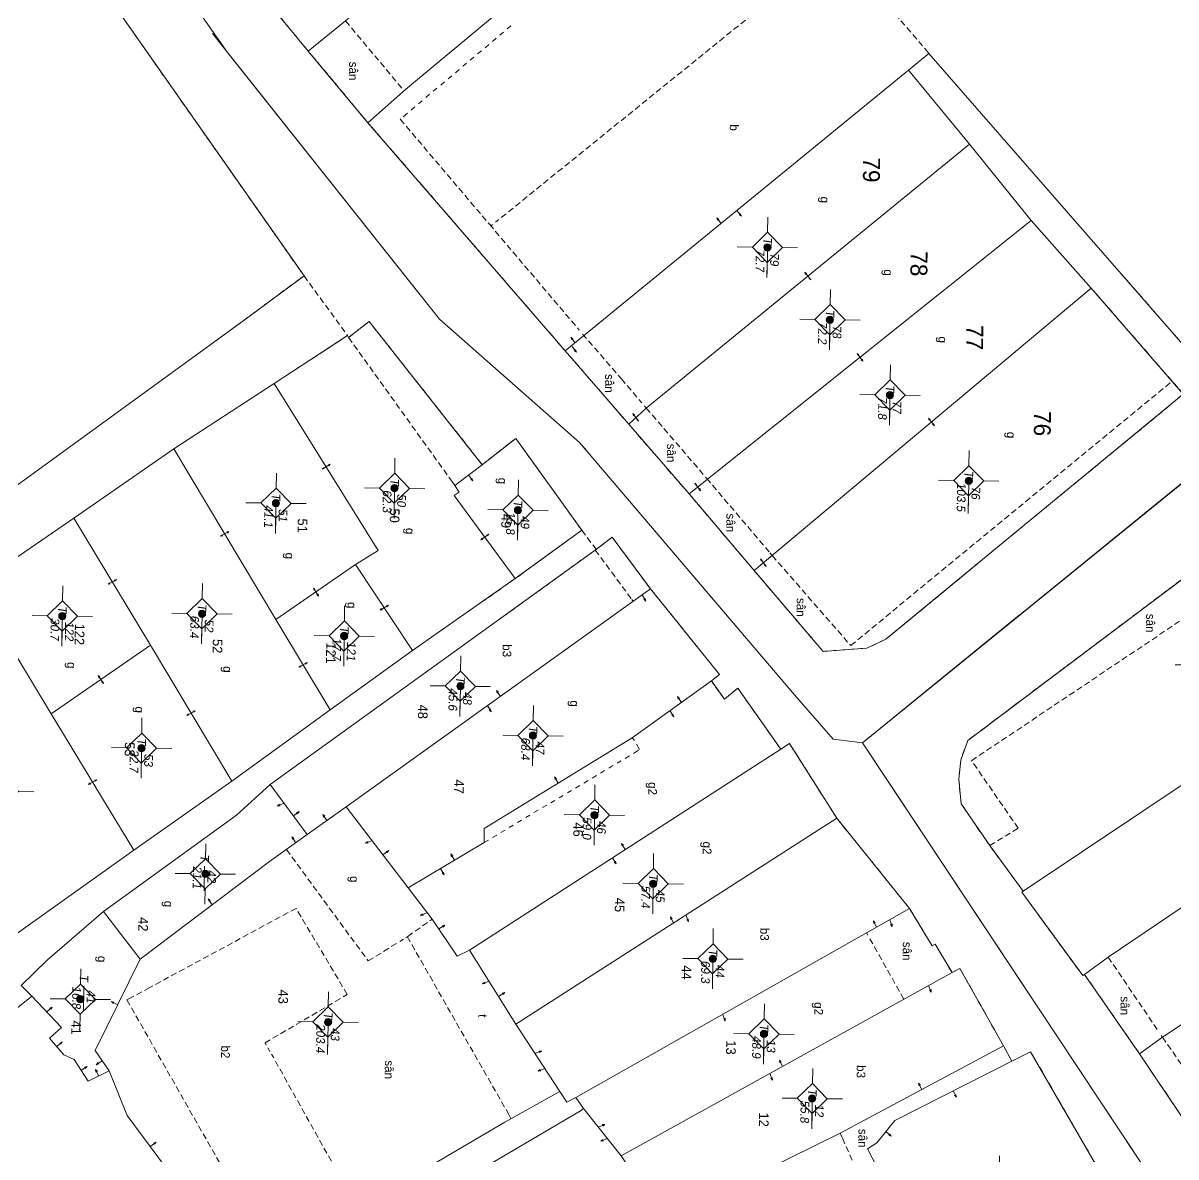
# Model space of a CAD drawing. Extents: x 601689 to 602595, y 1189742 to 1190763.
# Drawn here: x 602349.33 to 602397.07, y 1190176.58 to 1190223.55 of the extents above; entities that cross this region are included whole.
import ezdxf
from ezdxf.enums import TextEntityAlignment as Align

# ---------------------------------------------------------------- set-up
doc = ezdxf.new("R2010")
doc.units = 0
doc.header["$MEASUREMENT"] = 0
doc.linetypes.add('HIDDEN', pattern=[0.375, 0.25, -0.125])
for name, color, linetype in [('10', 250, 'Continuous'), ('11', 7, 'Continuous'), ('13', 7, 'Continuous'), ('14', 7, 'Continuous'), ('15', 7, 'Continuous'), ('16', 7, 'Continuous'), ('22', 7, 'Continuous'), ('53', 7, 'Continuous'), ('57', 7, 'Continuous')]:
    doc.layers.add(name, color=color, linetype=linetype)
doc.layers.get('0').off()
doc.styles.add('TXT', font='vnshx.shx')

# ---------------------------------------------------------------- blocks, each defined once
blk = doc.blocks.new('Q')
at = {"color": 7, "linetype": 'Continuous', "lineweight": 0, "style": 'TXT'}
for s, height, p in [('%%167o v%%207 th%%184ng 10 n%%168m 2001 %%174%%213n th%%184ng 5 n%%168m 2002', 0.5, (0, 5.4)), ('Ki%%211m tra th%%184ng      n%%168m', 0.5, (21, 5.4)), ('C%%172 quan %%174o v%%207: X%%221 nghi%%214p PTCN Tr%%190c %%174%%222a - B%%182n %%174%%229 ', 0.5, (0, 4.4)), ('C%%172 quan ki%%211m tra: C%%171ng ty XNK v%%181 t%%173 v%%202n d%%222ch v%%244 %%167o %%174%%185c B%%182n %%174%%229', 0.499998, (21, 4.4))]:
    blk.add_text(s, height=height, dxfattribs=at).set_placement(p)
blk = doc.blocks.new('CENTRD')
at = {"layer": '11', "linetype": 'Continuous', "lineweight": 0}
h = blk.add_hatch(color=2, dxfattribs=at)
edge = h.paths.add_edge_path()
edge.add_arc((0, 0), 0.15, 0, 360)
at = {"layer": '11', "color": 2, "linetype": 'Continuous', "lineweight": 0}
for p, q in [((0, 1.25), (0, 0.625)), ((0, 0.625), (-0.625, 0)), ((0.625, 0), (0, 0.625)), ((-0.625, 0), (-1.25, 0)), ((-0.625, 0), (0, -0.625)), ((0, -0.625), (0.625, 0)), ((1.25, 0), (0.625, 0)), ((0, -0.625), (0, -1.25))]:
    blk.add_line(p, q, dxfattribs=at)
blk.add_circle((0, 0), 0.15, dxfattribs=at)
blk = doc.blocks.new('NH3R')
at = {"layer": '16', "color": 7, "linetype": 'Continuous', "lineweight": 0}
for p, q in [((0, 0), (0.297, -0.005)), ((0.297, -0.005), (0.186, 0.031)), ((0.297, -0.005), (0.189, -0.033))]:
    blk.add_line(p, q, dxfattribs=at)
blk = doc.blocks.new('NH3')
at = {"layer": '16', "color": 7, "linetype": 'Continuous', "lineweight": 0}
for p, q in [((-0.199, -0.002), (-0.113, 0.021)), ((0.197, -0.012), (0.107, 0.015)), ((-0.199, -0.002), (0.197, -0.012)), ((-0.199, -0.002), (-0.116, -0.035)), ((0.197, -0.012), (0.104, -0.027))]:
    blk.add_line(p, q, dxfattribs=at)
blk = doc.blocks.new('*M3159315931593159')
at = {"layer": '13', "color": 3, "linetype": 'Continuous', "lineweight": 0}
blk.add_line((602657.588, 1190048.26), (602658.608, 1190048.26), dxfattribs=at)
at = {"layer": '13', "color": 3, "linetype": 'Continuous', "lineweight": 0, "style": 'TXT', "oblique": 7.6055}
for s, p in [('12', (602657.738, 1190048.56)), ('55.8', (602657.588, 1190047.96))]:
    blk.add_text(s, height=0.36, dxfattribs=at).set_placement(p, align=Align.MIDDLE_LEFT)
blk.add_text('T', height=0.36, dxfattribs=at).set_placement((602657.391, 1190048.26), align=Align.MIDDLE_RIGHT)
blk = doc.blocks.new('*M3161316131613161')
at = {"layer": '13', "color": 3, "linetype": 'Continuous', "lineweight": 0}
blk.add_line((602654.941, 1190046.223), (602655.961, 1190046.223), dxfattribs=at)
at = {"layer": '13', "color": 3, "linetype": 'Continuous', "lineweight": 0, "style": 'TXT', "oblique": 7.6055}
blk.add_text('T', height=0.36, dxfattribs=at).set_placement((602654.744, 1190046.223), align=Align.MIDDLE_RIGHT)
for s, p in [('13', (602655.091, 1190046.523)), ('48.9', (602654.941, 1190045.923))]:
    blk.add_text(s, height=0.36, dxfattribs=at).set_placement(p, align=Align.MIDDLE_LEFT)
blk = doc.blocks.new('*M3163316331633163')
at = {"layer": '13', "color": 3, "linetype": 'Continuous', "lineweight": 0}
blk.add_line((602651.862, 1190044.061), (602652.882, 1190044.061), dxfattribs=at)
at = {"layer": '13', "color": 3, "linetype": 'Continuous', "lineweight": 0, "style": 'TXT', "oblique": 7.6055}
for s, p in [('44', (602652.012, 1190044.361)), ('69.3', (602651.862, 1190043.761))]:
    blk.add_text(s, height=0.36, dxfattribs=at).set_placement(p, align=Align.MIDDLE_LEFT)
blk.add_text('T', height=0.36, dxfattribs=at).set_placement((602651.665, 1190044.061), align=Align.MIDDLE_RIGHT)
blk = doc.blocks.new('*M3165316531653165')
at = {"layer": '13', "color": 3, "linetype": 'Continuous', "lineweight": 0}
blk.add_line((602648.788, 1190041.543), (602649.808, 1190041.543), dxfattribs=at)
at = {"layer": '13', "color": 3, "linetype": 'Continuous', "lineweight": 0, "style": 'TXT', "oblique": 7.6055}
blk.add_text('T', height=0.36, dxfattribs=at).set_placement((602648.591, 1190041.543), align=Align.MIDDLE_RIGHT)
for s, p in [('45', (602648.938, 1190041.843)), ('57.4', (602648.788, 1190041.243))]:
    blk.add_text(s, height=0.36, dxfattribs=at).set_placement(p, align=Align.MIDDLE_LEFT)
blk = doc.blocks.new('*M3167316731673167')
at = {"layer": '13', "color": 3, "linetype": 'Continuous', "lineweight": 0}
blk.add_line((602645.979, 1190039.071), (602646.999, 1190039.071), dxfattribs=at)
at = {"layer": '13', "color": 3, "linetype": 'Continuous', "lineweight": 0, "style": 'TXT', "oblique": 7.6055}
blk.add_text('T', height=0.36, dxfattribs=at).set_placement((602645.782, 1190039.071), align=Align.MIDDLE_RIGHT)
for s, p in [('46', (602646.129, 1190039.371)), ('59.0', (602645.979, 1190038.771))]:
    blk.add_text(s, height=0.36, dxfattribs=at).set_placement(p, align=Align.MIDDLE_LEFT)
blk = doc.blocks.new('*M3170317031703170')
at = {"layer": '13', "color": 3, "linetype": 'Continuous', "lineweight": 0}
blk.add_line((602642.727, 1190036.478), (602643.747, 1190036.478), dxfattribs=at)
at = {"layer": '13', "color": 3, "linetype": 'Continuous', "lineweight": 0, "style": 'TXT', "oblique": 7.6055}
for s, p in [('47', (602642.877, 1190036.778)), ('68.4', (602642.727, 1190036.178))]:
    blk.add_text(s, height=0.36, dxfattribs=at).set_placement(p, align=Align.MIDDLE_LEFT)
blk.add_text('T', height=0.36, dxfattribs=at).set_placement((602642.53, 1190036.478), align=Align.MIDDLE_RIGHT)
blk = doc.blocks.new('*M3171317131713171')
at = {"layer": '13', "color": 3, "linetype": 'Continuous', "lineweight": 0}
blk.add_line((602633.395, 1190035.721), (602634.415, 1190035.721), dxfattribs=at)
at = {"layer": '13', "color": 3, "linetype": 'Continuous', "lineweight": 0, "style": 'TXT', "oblique": 7.6055}
blk.add_text('T', height=0.36, dxfattribs=at).set_placement((602633.198, 1190035.721), align=Align.MIDDLE_RIGHT)
for s, p in [('49', (602633.545, 1190036.021)), ('15.8', (602633.395, 1190035.421))]:
    blk.add_text(s, height=0.36, dxfattribs=at).set_placement(p, align=Align.MIDDLE_LEFT)
blk = doc.blocks.new('*M3174317431743174')
at = {"layer": '13', "color": 3, "linetype": 'Continuous', "lineweight": 0}
blk.add_line((602640.722, 1190033.441), (602641.742, 1190033.441), dxfattribs=at)
at = {"layer": '13', "color": 3, "linetype": 'Continuous', "lineweight": 0, "style": 'TXT', "oblique": 7.6055}
for s, p in [('48', (602640.872, 1190033.741)), ('45.6', (602640.722, 1190033.141))]:
    blk.add_text(s, height=0.36, dxfattribs=at).set_placement(p, align=Align.MIDDLE_LEFT)
blk.add_text('T', height=0.36, dxfattribs=at).set_placement((602640.525, 1190033.441), align=Align.MIDDLE_RIGHT)
blk = doc.blocks.new('*M3176317631763176')
at = {"layer": '13', "color": 3, "linetype": 'Continuous', "lineweight": 0}
blk.add_line((602632.564, 1190030.595), (602633.584, 1190030.595), dxfattribs=at)
at = {"layer": '13', "color": 3, "linetype": 'Continuous', "lineweight": 0, "style": 'TXT', "oblique": 7.6055}
for s, p in [('50', (602632.714, 1190030.895)), ('62.3', (602632.564, 1190030.295))]:
    blk.add_text(s, height=0.36, dxfattribs=at).set_placement(p, align=Align.MIDDLE_LEFT)
blk.add_text('T', height=0.36, dxfattribs=at).set_placement((602632.367, 1190030.595), align=Align.MIDDLE_RIGHT)
blk = doc.blocks.new('*M3180318031803180')
at = {"layer": '13', "color": 3, "linetype": 'Continuous', "lineweight": 0}
blk.add_line((602638.714, 1190028.6), (602639.734, 1190028.6), dxfattribs=at)
at = {"layer": '13', "color": 3, "linetype": 'Continuous', "lineweight": 0, "style": 'TXT', "oblique": 7.6055}
blk.add_text('T', height=0.36, dxfattribs=at).set_placement((602638.517, 1190028.6), align=Align.MIDDLE_RIGHT)
for s, p in [('121', (602638.864, 1190028.9)), ('17.7', (602638.714, 1190028.3))]:
    blk.add_text(s, height=0.36, dxfattribs=at).set_placement(p, align=Align.MIDDLE_LEFT)
blk = doc.blocks.new('*M3181318131813181')
at = {"layer": '13', "color": 3, "linetype": 'Continuous', "lineweight": 0}
blk.add_line((602654.713, 1190028.165), (602655.988, 1190028.165), dxfattribs=at)
at = {"layer": '13', "color": 3, "linetype": 'Continuous', "lineweight": 0, "style": 'TXT', "oblique": 7.6055}
blk.add_text('T', height=0.36, dxfattribs=at).set_placement((602654.516, 1190028.165), align=Align.MIDDLE_RIGHT)
for s, p in [('43', (602654.863, 1190028.465)), ('203.4', (602654.713, 1190027.865))]:
    blk.add_text(s, height=0.36, dxfattribs=at).set_placement(p, align=Align.MIDDLE_LEFT)
blk = doc.blocks.new('*M3183318331833183')
at = {"layer": '13', "color": 3, "linetype": 'Continuous', "lineweight": 0}
blk.add_line((602633.256, 1190025.696), (602634.276, 1190025.696), dxfattribs=at)
at = {"layer": '13', "color": 3, "linetype": 'Continuous', "lineweight": 0, "style": 'TXT', "oblique": 7.6055}
blk.add_text('T', height=0.36, dxfattribs=at).set_placement((602633.059, 1190025.696), align=Align.MIDDLE_RIGHT)
for s, p in [('51', (602633.406, 1190025.996)), ('41.1', (602633.256, 1190025.396))]:
    blk.add_text(s, height=0.36, dxfattribs=at).set_placement(p, align=Align.MIDDLE_LEFT)
blk = doc.blocks.new('*M3185318531853185')
at = {"layer": '13', "color": 3, "linetype": 'Continuous', "lineweight": 0}
blk.add_line((602648.648, 1190022.994), (602649.668, 1190022.994), dxfattribs=at)
at = {"layer": '13', "color": 3, "linetype": 'Continuous', "lineweight": 0, "style": 'TXT', "oblique": 7.6055}
for s, p in [('42', (602648.798, 1190023.294)), ('21.1', (602648.648, 1190022.694))]:
    blk.add_text(s, height=0.36, dxfattribs=at).set_placement(p, align=Align.MIDDLE_LEFT)
blk.add_text('T', height=0.36, dxfattribs=at).set_placement((602648.451, 1190022.994), align=Align.MIDDLE_RIGHT)
blk = doc.blocks.new('*M3186318631863186')
at = {"layer": '13', "color": 3, "linetype": 'Continuous', "lineweight": 0}
blk.add_line((602637.876, 1190022.7), (602638.896, 1190022.7), dxfattribs=at)
at = {"layer": '13', "color": 3, "linetype": 'Continuous', "lineweight": 0, "style": 'TXT', "oblique": 7.6055}
for s, p in [('52', (602638.026, 1190023)), ('63.4', (602637.876, 1190022.4))]:
    blk.add_text(s, height=0.36, dxfattribs=at).set_placement(p, align=Align.MIDDLE_LEFT)
blk.add_text('T', height=0.36, dxfattribs=at).set_placement((602637.679, 1190022.7), align=Align.MIDDLE_RIGHT)
blk = doc.blocks.new('*M3190319031903190')
at = {"layer": '13', "color": 3, "linetype": 'Continuous', "lineweight": 0}
blk.add_line((602643.478, 1190020.275), (602644.498, 1190020.275), dxfattribs=at)
at = {"layer": '13', "color": 3, "linetype": 'Continuous', "lineweight": 0, "style": 'TXT', "oblique": 7.6055}
for s, p in [('53', (602643.628, 1190020.575)), ('32.7', (602643.478, 1190019.975))]:
    blk.add_text(s, height=0.36, dxfattribs=at).set_placement(p, align=Align.MIDDLE_LEFT)
blk.add_text('T', height=0.36, dxfattribs=at).set_placement((602643.281, 1190020.275), align=Align.MIDDLE_RIGHT)
blk = doc.blocks.new('*M3192319231923192')
at = {"layer": '13', "color": 3, "linetype": 'Continuous', "lineweight": 0}
blk.add_line((602653.912, 1190017.892), (602654.932, 1190017.892), dxfattribs=at)
at = {"layer": '13', "color": 3, "linetype": 'Continuous', "lineweight": 0, "style": 'TXT', "oblique": 7.6055}
for s, p in [('41', (602654.062, 1190018.192)), ('16.8', (602653.912, 1190017.592))]:
    blk.add_text(s, height=0.36, dxfattribs=at).set_placement(p, align=Align.MIDDLE_LEFT)
blk.add_text('T', height=0.36, dxfattribs=at).set_placement((602653.715, 1190017.892), align=Align.MIDDLE_RIGHT)
blk = doc.blocks.new('*M3194319431943194')
at = {"layer": '13', "color": 3, "linetype": 'Continuous', "lineweight": 0}
blk.add_line((602638.057, 1190016.916), (602639.077, 1190016.916), dxfattribs=at)
at = {"layer": '13', "color": 3, "linetype": 'Continuous', "lineweight": 0, "style": 'TXT', "oblique": 7.6055}
for s, p in [('122', (602638.207, 1190017.216)), ('30.7', (602638.057, 1190016.616))]:
    blk.add_text(s, height=0.36, dxfattribs=at).set_placement(p, align=Align.MIDDLE_LEFT)
blk.add_text('T', height=0.36, dxfattribs=at).set_placement((602637.86, 1190016.916), align=Align.MIDDLE_RIGHT)
blk = doc.blocks.new('*M3343334333433343')
at = {"layer": '13', "color": 3, "linetype": 'Continuous', "lineweight": 0}
blk.add_line((602631.909, 1190054.369), (602633.184, 1190054.369), dxfattribs=at)
at = {"layer": '13', "color": 3, "linetype": 'Continuous', "lineweight": 0, "style": 'TXT', "oblique": 7.6055}
blk.add_text('T', height=0.36, dxfattribs=at).set_placement((602631.712, 1190054.369), align=Align.MIDDLE_RIGHT)
for s, p in [('76', (602632.059, 1190054.669)), ('103.5', (602631.909, 1190054.069))]:
    blk.add_text(s, height=0.36, dxfattribs=at).set_placement(p, align=Align.MIDDLE_LEFT)
blk = doc.blocks.new('*M3347334733473347')
at = {"layer": '13', "color": 3, "linetype": 'Continuous', "lineweight": 0}
blk.add_line((602628.406, 1190051.055), (602629.426, 1190051.055), dxfattribs=at)
at = {"layer": '13', "color": 3, "linetype": 'Continuous', "lineweight": 0, "style": 'TXT', "oblique": 7.6055}
blk.add_text('T', height=0.36, dxfattribs=at).set_placement((602628.209, 1190051.055), align=Align.MIDDLE_RIGHT)
for s, p in [('77', (602628.556, 1190051.355)), ('71.8', (602628.406, 1190050.755))]:
    blk.add_text(s, height=0.36, dxfattribs=at).set_placement(p, align=Align.MIDDLE_LEFT)
blk = doc.blocks.new('*M3351335133513351')
at = {"layer": '13', "color": 3, "linetype": 'Continuous', "lineweight": 0}
blk.add_line((602625.324, 1190048.524), (602626.344, 1190048.524), dxfattribs=at)
at = {"layer": '13', "color": 3, "linetype": 'Continuous', "lineweight": 0, "style": 'TXT', "oblique": 7.6055}
for s, p in [('78', (602625.474, 1190048.824)), ('72.2', (602625.324, 1190048.224))]:
    blk.add_text(s, height=0.36, dxfattribs=at).set_placement(p, align=Align.MIDDLE_LEFT)
blk.add_text('T', height=0.36, dxfattribs=at).set_placement((602625.127, 1190048.524), align=Align.MIDDLE_RIGHT)
blk = doc.blocks.new('*M3354335433543354')
at = {"layer": '13', "color": 3, "linetype": 'Continuous', "lineweight": 0}
blk.add_line((602622.363, 1190045.892), (602623.383, 1190045.892), dxfattribs=at)
at = {"layer": '13', "color": 3, "linetype": 'Continuous', "lineweight": 0, "style": 'TXT', "oblique": 7.6055}
for s, p in [('79', (602622.513, 1190046.192)), ('72.7', (602622.363, 1190045.592))]:
    blk.add_text(s, height=0.36, dxfattribs=at).set_placement(p, align=Align.MIDDLE_LEFT)
blk.add_text('T', height=0.36, dxfattribs=at).set_placement((602622.166, 1190045.892), align=Align.MIDDLE_RIGHT)

msp = doc.modelspace()

# ---------------------------------------------------------------- linework, layer by layer
at = {"layer": '10', "color": 7, "linetype": 'Continuous', "lineweight": 0}
for p, q in [((602363.611, 1190219.42), (602361.141, 1190222.384)), ((602385.992, 1190221.593), (602371.782, 1190209.967)), ((602388.53, 1190218.528), (602385.992, 1190221.593)), ((602371.782, 1190209.967), (602363.611, 1190219.42)), ((602391.076, 1190215.363), (602388.53, 1190218.528)), ((602391.076, 1190215.363), (602376.911, 1190204.046)), ((602393.558, 1190212.568), (602391.076, 1190215.363)), ((602393.558, 1190212.568), (602379.608, 1190200.87)), ((602374.41, 1190206.931), (602371.782, 1190209.967)), ((602359.722, 1190208.612), (602355.575, 1190205.909)), ((602376.911, 1190204.046), (602374.41, 1190206.931)), ((602355.575, 1190205.909), (602351.435, 1190203.046)), ((602355.575, 1190205.909), (602359.798, 1190198.841)), ((602379.608, 1190200.87), (602376.911, 1190204.046)), ((602351.435, 1190203.046), (602347.307, 1190200.203)), ((602351.435, 1190203.046), (602354.604, 1190197.773)), ((602359.798, 1190198.841), (602363.1, 1190201.126)), ((602363.1, 1190201.126), (602365.461, 1190197.553)), ((602347.307, 1190200.203), (602350.495, 1190194.938)), ((602375.316, 1190200.108), (602362.712, 1190191.09)), ((602369.712, 1190200.535), (602365.461, 1190197.553)), ((602390.746, 1190187.596), (602408.469, 1190199.454)), ((602359.798, 1190198.841), (602362.047, 1190195.1)), ((602354.604, 1190197.773), (602350.495, 1190194.938)), ((602354.604, 1190197.773), (602357.977, 1190192.146)), ((602365.461, 1190197.553), (602362.047, 1190195.1)), ((602350.495, 1190194.938), (602353.917, 1190189.292)), ((602362.047, 1190195.1), (602357.977, 1190192.146)), ((602380.706, 1190193.474), (602367.821, 1190185.15)), ((602357.977, 1190192.146), (602353.917, 1190189.292)), ((602361.096, 1190189.942), (602359.565, 1190192.004)), ((602361.096, 1190189.942), (602362.712, 1190191.09)), ((602362.712, 1190191.09), (602365.276, 1190187.735)), ((602369.739, 1190182.084), (602383.027, 1190190.612)), ((602386.046, 1190186.87), (602383.027, 1190190.612)), ((602354.185, 1190184.767), (602352.663, 1190186.749)), ((602372.228, 1190179.04), (602386.046, 1190186.87)), ((602367.821, 1190185.15), (602369.739, 1190182.084)), ((602374.095, 1190176.623), (602387.8, 1190184.216)), ((602393.288, 1190184.14), (602395.564, 1190180.859)), ((602347.368, 1190181.371), (602349.695, 1190183.238)), ((602371.552, 1190179.298), (602369.739, 1190182.084)), ((602390.279, 1190180.552), (602389.928, 1190181.187)), ((602395.564, 1190180.859), (602397.798, 1190177.528)), ((602372.542, 1190178.595), (602372.228, 1190179.04)), ((602374.095, 1190176.623), (602372.542, 1190178.595)), ((602374.849, 1190175.503), (602374.095, 1190176.623))]:
    msp.add_line(p, q, dxfattribs=at)
for points in [[(602361.141, 1190222.384), (602359.518, 1190224.346), (602359.295, 1190224.849), (602359.363, 1190225.398), (602359.679, 1190225.854), (602372.274, 1190236.412)], [(602361.141, 1190222.384), (602362.688, 1190223.633), (602374.665, 1190233.549)], [(602363.611, 1190219.42), (602365.169, 1190220.789), (602377.057, 1190230.696)], [(602352.166, 1190225.647), (602360.964, 1190213.076), (602358.427, 1190211.2), (602340.327, 1190198.058)], [(602413.698, 1190221.953), (602398.41, 1190209.032), (602386.841, 1190222.291), (602385.992, 1190221.593)], [(602388.53, 1190218.528), (602375.139, 1190207.601), (602374.41, 1190206.931)], [(602379.608, 1190200.87), (602382.461, 1190197.52), (602384.274, 1190197.655), (602385.059, 1190198.024), (602397.379, 1190208.176), (602393.558, 1190212.568)], [(602359.722, 1190208.612), (602362.77, 1190210.601), (602362.809, 1190210.521), (602363.658, 1190211.188), (602368.347, 1190205.254)], [(602363.1, 1190201.126), (602364.038, 1190201.703), (602359.722, 1190208.612)], [(602369.712, 1190200.535), (602372.47, 1190202.538), (602369.732, 1190206.345), (602368.347, 1190205.254)], [(602403.868, 1190205.977), (602398.182, 1190201.155), (602388.451, 1190193.828), (602388.16, 1190193.022), (602388.079, 1190192.233), (602388.185, 1190191.201), (602389.361, 1190189.475), (602390.746, 1190187.596)], [(602368.347, 1190205.254), (602367.215, 1190204.399), (602367.392, 1190204.117), (602367.18, 1190203.98), (602369.712, 1190200.535)], [(602359.565, 1190192.004), (602373.028, 1190201.719), (602373.726, 1190202.25), (602375.316, 1190200.108)], [(602377.834, 1190196.303), (602378.178, 1190196.559), (602375.316, 1190200.108)], [(602377.834, 1190196.303), (602374.552, 1190193.948), (602368.42, 1190190.192), (602368.432, 1190189.612), (602365.276, 1190187.735)], [(602377.834, 1190196.303), (602378.374, 1190195.546), (602378.931, 1190195.998), (602380.706, 1190193.474)], [(602393.288, 1190184.14), (602394.269, 1190184.857), (602410.742, 1190195.982)], [(602380.706, 1190193.474), (602381.069, 1190193.709), (602383.027, 1190190.612)], [(602395.564, 1190180.859), (602396.513, 1190181.546), (602413.185, 1190192.608)], [(602352.663, 1190186.749), (602358.167, 1190190.743), (602359.565, 1190192.004)], [(602354.185, 1190184.767), (602359.531, 1190188.814), (602361.096, 1190189.942)], [(602353.917, 1190189.292), (602348.434, 1190185.386), (602345.583, 1190189.006)], [(602365.276, 1190187.735), (602366.269, 1190186.432), (602367.307, 1190184.898), (602367.821, 1190185.15)], [(602390.746, 1190187.596), (602390.695, 1190187.546), (602393.218, 1190184.091), (602393.288, 1190184.14)], [(602349.695, 1190183.238), (602349.25, 1190183.685), (602350.345, 1190184.75), (602352.663, 1190186.749)], [(602386.046, 1190186.87), (602386.975, 1190185.327), (602387.106, 1190185.395), (602387.8, 1190184.216)], [(602354.185, 1190184.767), (602352.313, 1190180.993), (602352.902, 1190180.154)], [(602389.928, 1190181.187), (602388.131, 1190184.391), (602387.8, 1190184.216)], [(602352.902, 1190180.154), (602352.026, 1190179.726), (602351.439, 1190180.615), (602351.02, 1190180.811), (602350.43, 1190181.498), (602350.927, 1190181.941), (602349.695, 1190183.238)], [(602389.928, 1190181.187), (602383.168, 1190177.56), (602375.808, 1190173.93)], [(602390.279, 1190180.552), (602385.436, 1190178.098), (602384.682, 1190177.169), (602384.299, 1190176.914), (602385.079, 1190175.433), (602384.274, 1190175.074), (602383.47, 1190174.855), (602384.032, 1190173.468)], [(602395.969, 1190172.443), (602391.055, 1190180.941), (602390.279, 1190180.552)], [(602358.569, 1190171.876), (602355.551, 1190175.728), (602353.636, 1190178.305), (602352.902, 1190180.154)], [(602358.569, 1190171.876), (602363.194, 1190174.443), (602369.284, 1190178.029), (602371.552, 1190179.298)], [(602371.552, 1190179.298), (602371.855, 1190178.844), (602372.228, 1190179.04)], [(602372.542, 1190178.595), (602372.42, 1190178.497), (602365.494, 1190174.422), (602366.787, 1190171.694)]]:
    msp.add_lwpolyline(points, dxfattribs=at)
at = {"layer": '14', "color": 6, "linetype": 'HIDDEN', "lineweight": 0}
for p, q in [((602383.033, 1190226.734), (602368.895, 1190215.297)), ((602383.002, 1190226.774), (602386.743, 1190222.412)), ((602362.688, 1190223.633), (602365.109, 1190220.739)), ((602369.222, 1190223.173), (602369.071, 1190223.045)), ((602369.526, 1190223.429), (602369.374, 1190223.301)), ((602368.616, 1190222.662), (602368.464, 1190222.523)), ((602368.919, 1190222.917), (602368.768, 1190222.789)), ((602367.998, 1190222.14), (602367.846, 1190222.012)), ((602368.312, 1190222.395), (602368.15, 1190222.267)), ((602386.743, 1190222.412), (602386.841, 1190222.291)), ((602367.392, 1190221.628), (602367.24, 1190221.491)), ((602367.695, 1190221.884), (602367.543, 1190221.756)), ((602366.784, 1190221.106), (602366.632, 1190220.978)), ((602367.088, 1190221.362), (602366.936, 1190221.234)), ((602366.167, 1190220.595), (602366.016, 1190220.457)), ((602366.47, 1190220.851), (602366.319, 1190220.723)), ((602365.864, 1190220.328), (602365.712, 1190220.201)), ((602365.256, 1190219.817), (602364.953, 1190219.562)), ((602365.56, 1190220.073), (602365.408, 1190219.945)), ((602364.953, 1190219.562), (602368.644, 1190215.21)), ((602368.644, 1190215.21), (602372.364, 1190210.829)), ((602368.774, 1190215.199), (602368.703, 1190215.14)), ((602362.809, 1190210.521), (602367.087, 1190204.571)), ((602367.087, 1190204.571), (602367.215, 1190204.399)), ((602373.028, 1190201.719), (602374.541, 1190199.669)), ((602380.257, 1190201.6), (602380.356, 1190201.489)), ((602374.541, 1190199.669), (602374.6, 1190199.588)), ((602388.609, 1190192.995), (602398.743, 1190199.787)), ((602374.651, 1190193.827), (602374.552, 1190193.948)), ((602374.613, 1190193.298), (602374.856, 1190193.454)), ((602374.856, 1190193.454), (602374.729, 1190193.686)), ((602373.927, 1190192.886), (602374.099, 1190192.995)), ((602374.27, 1190193.092), (602374.442, 1190193.2)), ((602390.542, 1190190.199), (602388.609, 1190192.995)), ((602373.242, 1190192.476), (602373.414, 1190192.584)), ((602373.585, 1190192.681), (602373.756, 1190192.789)), ((602372.213, 1190191.86), (602372.385, 1190191.968)), ((602372.556, 1190192.065), (602372.728, 1190192.173)), ((602372.899, 1190192.271), (602373.071, 1190192.379)), ((602371.528, 1190191.46), (602371.7, 1190191.558)), ((602371.87, 1190191.665), (602372.042, 1190191.763)), ((602370.842, 1190191.049), (602371.014, 1190191.147)), ((602371.185, 1190191.254), (602371.357, 1190191.352)), ((602369.804, 1190190.433), (602369.976, 1190190.531)), ((602370.146, 1190190.638), (602370.318, 1190190.737)), ((602370.489, 1190190.844), (602370.661, 1190190.942)), ((602369.118, 1190190.023), (602369.29, 1190190.12)), ((602369.461, 1190190.228), (602369.633, 1190190.326)), ((602389.361, 1190189.475), (602390.542, 1190190.199)), ((602368.432, 1190189.612), (602368.603, 1190189.709)), ((602368.775, 1190189.817), (602368.947, 1190189.915)), ((602360.238, 1190189.315), (602363.625, 1190184.698)), ((602360.635, 1190186.879), (602354.579, 1190183.601)), ((602384.321, 1190185.764), (602384.261, 1190185.865)), ((602363.625, 1190184.698), (602364.866, 1190185.471)), ((602364.926, 1190185.51), (602365.078, 1190185.608)), ((602365.239, 1190185.706), (602369.447, 1190178.338)), ((602384.477, 1190185.481), (602384.399, 1190185.613)), ((602385.805, 1190183.113), (602384.477, 1190185.481)), ((602394.269, 1190184.857), (602396.376, 1190181.748)), ((602354.579, 1190183.601), (602353.753, 1190183.153)), ((602353.753, 1190183.153), (602353.632, 1190183.085)), ((602353.632, 1190183.085), (602359.658, 1190172.491)), ((602359.553, 1190180.953), (602359.466, 1190181.104)), ((602359.709, 1190180.682), (602359.622, 1190180.843)), ((602363.194, 1190174.443), (602359.768, 1190180.571)), ((602369.447, 1190178.338), (602369.536, 1190178.177)), ((602383.245, 1190177.388), (602383.168, 1190177.56)), ((602384.274, 1190175.074), (602383.245, 1190177.388))]:
    msp.add_line(p, q, dxfattribs=at)
for points in [[(602372.501, 1190210.667), (602374.106, 1190208.815), (602374.952, 1190207.813)], [(602380.356, 1190201.489), (602383.605, 1190197.764), (602396.915, 1190208.712)], [(602375.06, 1190207.693), (602375.139, 1190207.601), (602377.512, 1190204.839)], [(602377.591, 1190204.737), (602377.64, 1190204.687), (602380.258, 1190201.61)], [(602359.397, 1190181.215), (602359.349, 1190181.306), (602362.756, 1190183.31), (602360.635, 1190186.879)], [(602365.168, 1190185.657), (602365.259, 1190185.716), (602366.269, 1190186.432)], [(602396.464, 1190181.617), (602396.513, 1190181.546), (602398.632, 1190178.497)]]:
    msp.add_lwpolyline(points, dxfattribs=at)
at = {"layer": '22', "color": 7, "linetype": 'HIDDEN', "lineweight": 0}
for p, q in [((602360.964, 1190213.076), (602352.263, 1190225.485)), ((602361.141, 1190222.384), (602359.518, 1190224.346)), ((602363.611, 1190219.42), (602361.141, 1190222.384)), ((602371.782, 1190209.967), (602363.611, 1190219.42)), ((602358.427, 1190211.2), (602360.964, 1190213.076)), ((602360.964, 1190213.076), (602362.77, 1190210.601)), ((602360.964, 1190213.076), (602362.77, 1190210.601)), ((602398.41, 1190209.032), (602394.738, 1190213.242)), ((602358.166, 1190211.014), (602358.427, 1190211.2)), ((602363.658, 1190211.188), (602362.809, 1190210.521)), ((602368.347, 1190205.254), (602363.658, 1190211.188)), ((602362.77, 1190210.601), (602360.025, 1190208.808)), ((602362.809, 1190210.521), (602362.77, 1190210.601)), ((602373.337, 1190208.176), (602371.782, 1190209.967)), ((602374.41, 1190206.931), (602373.337, 1190208.176)), ((602397.379, 1190208.176), (602385.059, 1190198.024)), ((602376.911, 1190204.046), (602374.41, 1190206.931)), ((602369.732, 1190206.345), (602368.347, 1190205.254)), ((602372.47, 1190202.538), (602369.732, 1190206.345)), ((602379.608, 1190200.87), (602376.911, 1190204.046)), ((602372.47, 1190202.538), (602369.712, 1190200.535)), ((602372.47, 1190202.538), (602373.059, 1190201.749)), ((602372.47, 1190202.538), (602373.059, 1190201.749)), ((602373.726, 1190202.25), (602373.028, 1190201.719)), ((602375.316, 1190200.108), (602373.726, 1190202.25)), ((602373.028, 1190201.719), (602369.17, 1190198.932)), ((602388.852, 1190201.153), (602385.059, 1190198.024)), ((602398.182, 1190201.155), (602388.451, 1190193.828)), ((602382.461, 1190197.52), (602379.608, 1190200.87)), ((602369.712, 1190200.535), (602368.43, 1190199.633)), ((602378.178, 1190196.559), (602375.316, 1190200.108)), ((602382.461, 1190197.52), (602381.32, 1190198.856)), ((602385.059, 1190198.024), (602384.274, 1190197.655)), ((602385.059, 1190198.024), (602384.274, 1190197.655)), ((602384.274, 1190197.655), (602382.461, 1190197.52)), ((602384.274, 1190197.655), (602382.461, 1190197.52)), ((602392.392, 1190196.794), (602388.451, 1190193.828)), ((602378.178, 1190196.559), (602377.834, 1190196.303)), ((602378.374, 1190195.546), (602377.834, 1190196.303)), ((602378.931, 1190195.998), (602378.374, 1190195.546)), ((602380.706, 1190193.474), (602378.931, 1190195.998)), ((602380.706, 1190193.474), (602381.069, 1190193.709)), ((602383.027, 1190190.612), (602381.069, 1190193.709)), ((602383.027, 1190190.612), (602381.246, 1190193.426)), ((602388.451, 1190193.828), (602388.16, 1190193.022)), ((602388.451, 1190193.828), (602388.16, 1190193.022)), ((602388.16, 1190193.022), (602388.079, 1190192.233)), ((602388.16, 1190193.022), (602388.079, 1190192.233)), ((602388.079, 1190192.233), (602388.185, 1190191.201)), ((602388.079, 1190192.233), (602388.185, 1190191.201)), ((602388.185, 1190191.201), (602389.361, 1190189.475)), ((602388.185, 1190191.201), (602388.95, 1190190.081)), ((602386.046, 1190186.87), (602383.027, 1190190.612)), ((602383.391, 1190190.157), (602383.027, 1190190.612)), ((602389.361, 1190189.475), (602390.746, 1190187.596)), ((602390.746, 1190187.596), (602390.695, 1190187.546)), ((602390.695, 1190187.546), (602393.218, 1190184.091)), ((602386.975, 1190185.327), (602386.046, 1190186.87)), ((602387.106, 1190185.395), (602386.975, 1190185.327)), ((602387.8, 1190184.216), (602387.106, 1190185.395)), ((602388.131, 1190184.391), (602387.8, 1190184.216)), ((602389.928, 1190181.187), (602388.131, 1190184.391)), ((602393.288, 1190184.14), (602393.218, 1190184.091)), ((602393.288, 1190184.14), (602395.564, 1190180.859)), ((602390.279, 1190180.552), (602389.928, 1190181.187)), ((602391.055, 1190180.941), (602390.279, 1190180.552)), ((602391.055, 1190180.941), (602395.969, 1190172.443)), ((602395.564, 1190180.859), (602397.798, 1190177.528))]:
    msp.add_line(p, q, dxfattribs=at)
msp.add_lwpolyline([(602397.379, 1190208.176), (602396.915, 1190208.712), (602393.776, 1190212.325)], dxfattribs=at)
at = {"layer": '57', "color": 172, "linetype": 'Continuous', "lineweight": 0}
msp.add_line((602399.492, 1190206.247), (602384.231, 1190193.846), dxfattribs=at)
for points in [[(602372.675, 1190205.835), (602372.38, 1190206.178), (602366.569, 1190211.279), (602357.8, 1190222.33), (602354.74, 1190226.692), (602351.726, 1190230.804)], [(602384.09, 1190193.738), (602382.882, 1190193.885), (602381.277, 1190195.716), (602372.38, 1190206.178), (602366.569, 1190211.279), (602357.181, 1190223.108)], [(602398.511, 1190205.451), (602384.09, 1190193.738), (602401.119, 1190168.073)], [(602384.09, 1190193.738), (602382.882, 1190193.885), (602381.277, 1190195.716), (602375.391, 1190202.627)], [(602390.583, 1190199.019), (602384.09, 1190193.738), (602390.831, 1190183.575)], [(602384.09, 1190193.738), (602382.882, 1190193.885), (602381.277, 1190195.716)], [(602384.231, 1190193.846), (602384.09, 1190193.738), (602386.49, 1190190.115)], [(602393.153, 1190180.083), (602400.638, 1190168.789), (602403.523, 1190164.72), (602409.147, 1190156.232)]]:
    msp.add_lwpolyline(points, dxfattribs=at)

# ---------------------------------------------------------------- block references
at = {"color": 7, "linetype": 'Continuous', "lineweight": 0, "rotation": 269.1680420500809}
msp.add_blockref('Q', (602372.423, 1190221.026), dxfattribs=at)
at = {"layer": '11', "color": 2, "linetype": 'Continuous', "lineweight": 0, "rotation": 269.1680420500809}
for p in [(602380.156, 1190214.257), (602382.745, 1190211.258), (602385.231, 1190208.14), (602388.494, 1190204.589), (602364.713, 1190204.279), (602359.804, 1190203.659), (602369.826, 1190203.374), (602350.955, 1190198.986), (602356.741, 1190199.083), (602362.629, 1190198.159), (602398.29, 1190196.951), (602367.44, 1190196.081), (602370.447, 1190194.032), (602354.235, 1190193.516), (602348.519, 1190191.722), (602372.993, 1190190.743), (602356.879, 1190188.307), (602375.424, 1190187.898), (602377.897, 1190184.788), (602351.701, 1190183.118), (602361.961, 1190182.168), (602380.014, 1190181.678), (602382.012, 1190179.002), (602389.745, 1190175.373)]:
    msp.add_blockref('CENTRD', p, dxfattribs=at)
at = {"layer": '13', "color": 3, "linetype": 'Continuous', "lineweight": 0, "rotation": 269.1680420500809}
for name, p in [('*M3354335433543354', (-578790.27, 1810052.359)), ('*M3351335133513351', (-578790.27, 1810052.359)), ('*M3347334733473347', (-578790.27, 1810052.359)), ('*M3343334333433343', (-578790.27, 1810052.359)), ('*M3176317631763176', (-578790.27, 1810052.359)), ('*M3183318331833183', (-578790.27, 1810052.359)), ('*M3171317131713171', (-578790.27, 1810052.359)), ('*M3194319431943194', (-578790.27, 1810052.359)), ('*M3186318631863186', (-578790.27, 1810052.359)), ('*M3180318031803180', (-578790.27, 1810052.359)), ('*M3174317431743174', (-578790.27, 1810052.359)), ('*M3170317031703170', (-578790.27, 1810052.359)), ('*M3190319031903190', (-578790.27, 1810052.359)), ('*M3167316731673167', (-578790.27, 1810052.359)), ('*M3185318531853185', (-578790.3, 1810052.752)), ('*M3165316531653165', (-578790.27, 1810052.359)), ('*M3163316331633163', (-578790.27, 1810052.359)), ('*M3192319231923192', (-578790.118, 1810052.965)), ('*M3181318131813181', (-578790.27, 1810052.359)), ('*M3161316131613161', (-578790.27, 1810052.359)), ('*M3159315931593159', (-578790.27, 1810052.359))]:
    msp.add_blockref(name, p, dxfattribs=at)
at = {"layer": '16', "color": 7, "linetype": 'Continuous', "lineweight": 0}
for name, p, rotation in [('NH3R', (602378.244, 1190215.249), 129.2843416678886), ('NH3R', (602378.892, 1190215.78), 309.2843416678887), ('NH3R', (602372.196, 1190210.301), 129.2843416678886), ('NH3R', (602372.065, 1190210.153), 309.2843416678887), ('NH3', (602386.952, 1190207.029), 310.0036854357668), ('NH3', (602368.446, 1190202.263), 36.32171457331035), ('NH3R', (602374.974, 1190199.863), 300.7429810210097), ('NH3', (602364.286, 1190199.339), 31.01338136056546), ('NH3', (602360.923, 1190196.966), 31.01338136056546), ('NH3R', (602368.57, 1190195.28), 300.7429810210097), ('NH3', (602356.285, 1190194.959), 210.9653312857771), ('NH3R', (602360.134, 1190191.236), 204.7294513852771), ('NH3R', (602363.784, 1190189.695), 204.7294513852771), ('NH3R', (602366.617, 1190188.527), 300.7429810210097), ('NH3R', (602366.063, 1190186.704), 204.7294513852771), ('NH3R', (602366.543, 1190186.028), 32.02019665362251), ('NH3R', (602368.624, 1190183.869), 204.7294513852771), ('NH3R', (602369.025, 1190183.234), 32.02019665362251), ('NH3R', (602350.315, 1190182.59), 43.53507679978993), ('NH3R', (602350.725, 1190181.154), 40.63730966764624), ('NH3R', (602352.608, 1190180.569), 215.0729141349457), ('NH3R', (602352.459, 1190179.941), 116.035925754472), ('NH3R', (602370.934, 1190180.248), 204.7294513852771), ('NH3R', (602387.853, 1190179.325), 296.8653828957853), ('NH3R', (602373.525, 1190177.352), 204.7294513852771)]:
    msp.add_blockref(name, p, dxfattribs=dict(at, rotation=rotation))
for name, p, xscale, yscale, rotation in [('NH3', (602381.835, 1190213.07), 0.9999974617841332, 0.9999974617841332, 309.2178645338721), ('NH3', (602383.988, 1190209.7), 0.9999981991975041, 0.9999981991975041, 128.6116076222743), ('NH3', (602374.704, 1190207.217), 0.9999974617841332, 0.9999974617841332, 309.2178645338721), ('NH3', (602361.885, 1190205.163), 0.9999972308585148, 0.9999972308585148, 211.990443771305), ('NH3R', (602367.781, 1190204.832), 1.000002096776031, 1.000002096776031, 307.0552640438724), ('NH3', (602377.265, 1190204.332), 0.9999981991975041, 0.9999981991975041, 128.6116076222743), ('NH3', (602357.687, 1190202.38), 0.9999986026419903, 0.9999986026419903, 210.8577479798687), ('NH3', (602379.981, 1190201.194), 0.9999981991975041, 0.9999981991975041, 128.6116076222743), ('NH3', (602353.019, 1190200.404), 0.9999970398208958, 0.9999970398208958, 31.21689366228647), ('NH3', (602361.454, 1190199.978), 0.9999983926526846, 0.9999983926526846, 124.6806283274073), ('NH3', (602352.544, 1190196.35), 0.9999983926526846, 0.9999983926526846, 124.6806283274073), ('NH3R', (602369.095, 1190195.653), 0.9999988175752358, 0.9999988175752358, 122.8672113795602), ('NH3R', (602376.592, 1190195.4), 0.9999988175752358, 0.9999988175752358, 122.8672113795602), ('NH3R', (602376.118, 1190195.067), 0.9999988175752365, 0.9999988175752365, 302.8672113795602), ('NH3', (602352.206, 1190192.115), 0.9999970398208958, 0.9999970398208958, 31.21689366228647), ('NH3R', (602371.486, 1190192.07), 1.000002337306568, 1.000002337306568, 121.4868671108151), ('NH3R', (602360.527, 1190190.711), 0.9999981490637336, 0.9999981490637336, 36.6179307699776), ('NH3R', (602361.905, 1190190.522), 1.00000200444525, 1.00000200444525, 125.3876705815596), ('NH3R', (602360.632, 1190189.599), 1.00000200444525, 1.00000200444525, 125.3876705815596), ('NH3R', (602374.268, 1190189.312), 0.9999988175752358, 0.9999988175752358, 122.8672113795602), ('NH3R', (602364.235, 1190189.1), 0.9999981490637336, 0.9999981490637336, 36.6179307699776), ('NH3R', (602367.202, 1190188.879), 0.9999988175752358, 0.9999988175752358, 122.8672113795602), ('NH3R', (602373.734, 1190188.969), 0.9999988175752365, 0.9999988175752365, 302.8672113795602), ('NH3R', (602357.166, 1190187.026), 1.00000200444525, 1.00000200444525, 125.3876705815596), ('NH3R', (602376.267, 1190186.265), 0.9999985785725864, 0.9999985785725864, 116.2745703043441), ('NH3R', (602376.781, 1190186.607), 1.000001489632684, 1.000001489632684, 291.9346700581563), ('NH3R', (602384.675, 1190186.099), 0.9999985785725864, 0.9999985785725864, 116.2745703043441), ('NH3R', (602385.219, 1190186.402), 1.000001489632684, 1.000001489632684, 291.9346700581563), ('NH3R', (602386.832, 1190183.679), 1.000001489632684, 1.000001489632684, 291.9346700581563), ('NH3R', (602353.25, 1190182.88), 1.000001296557574, 1.000001296557574, 153.6273951365332), ('NH3R', (602378.306, 1190182.486), 1.000001489632684, 1.000001489632684, 291.9346700581563), ('NH3R', (602370.532, 1190180.862), 1.000001453756365, 1.000001453756365, 23.65494415282148), ('NH3R', (602380.785, 1190180.323), 0.9999985785725864, 0.9999985785725864, 116.2745703043441), ('NH3R', (602351.732, 1190180.17), 1.0000028862494, 1.0000028862494, 33.50375667198383), ('NH3R', (602380.261, 1190180.039), 1.000001489632684, 1.000001489632684, 291.9346700581563), ('NH3R', (602386.553, 1190179.373), 1.000002280223259, 1.000002280223259, 118.2143794855347), ('NH3R', (602373.151, 1190177.817), 1.000001453756365, 1.000001453756365, 23.65494415282148), ('NH3R', (602385.059, 1190177.633), 0.9999978044482052, 0.9999978044482052, 321.002213912656), ('NH3R', (602354.599, 1190177.021), 0.9999981490637336, 0.9999981490637336, 36.6179307699776)]:
    msp.add_blockref(name, p, dxfattribs=dict(at, xscale=xscale, yscale=yscale, rotation=rotation))

# ---------------------------------------------------------------- texts
at = {"layer": '15', "color": 7, "linetype": 'Continuous', "lineweight": 0, "style": 'TXT'}
for s, p in [('s%%169n', (602363.016, 1190221.948)), ('b', (602378.781, 1190219.352)), ('g', (602382.54, 1190216.36)), ('g', (602385.168, 1190213.343)), ('g', (602387.42, 1190210.563)), ('s%%169n', (602373.618, 1190209.012)), ('g', (602390.256, 1190206.614)), ('s%%169n', (602376.18, 1190206.126)), ('g', (602369.189, 1190204.713)), ('s%%169n', (602378.64, 1190203.233)), ('g', (602365.361, 1190202.635)), ('g', (602360.376, 1190201.613)), ('s%%169n', (602381.551, 1190199.733)), ('g', (602362.949, 1190199.568)), ('b3', (602369.375, 1190197.819)), ('g', (602351.344, 1190197.077)), ('g', (602357.802, 1190196.908)), ('g', (602372.173, 1190195.491)), ('g', (602354.159, 1190195.238)), ('g2', (602375.407, 1190192.106)), ('g2', (602377.664, 1190189.645)), ('g', (602363.053, 1190188.216)), ('g', (602355.359, 1190187.192)), ('b3', (602380.045, 1190186.073)), ('s%%169n', (602385.947, 1190185.491)), ('g', (602352.607, 1190184.909)), ('g2', (602382.282, 1190182.992)), ('t', (602368.365, 1190182.492)), ('b2', (602357.717, 1190181.199)), ('s%%169n', (602364.499, 1190180.585)), ('b3', (602384.037, 1190180.387)), ('s%%169n', (602384.11, 1190177.746))]:
    msp.add_text(s, height=0.36, rotation=269.2144, dxfattribs=at).set_placement(p, align=Align.MIDDLE_LEFT)
for p in [(602395.838, 1190198.692), (602394.781, 1190182.846)]:
    msp.add_text('s%%169n', height=0.36, rotation=269.2144, dxfattribs=at).set_placement(p, align=Align.CENTER)
at = {"layer": '53', "color": 200, "linetype": 'Continuous', "lineweight": 0, "style": 'TXT'}
for s, height, p in [('79', 0.7, (602384.473, 1190217.983)), ('78', 0.7, (602386.439, 1190214.096)), ('77', 0.7, (602388.747, 1190211.044)), ('76', 0.7, (602391.549, 1190207.476)), ('50', 0.4, (602364.722, 1190203.443)), ('51', 0.4, (602360.906, 1190203.026)), ('49', 0.4, (602369.339, 1190203.22)), ('122', 0.4, (602351.676, 1190198.672)), ('52', 0.4, (602357.387, 1190198.034)), ('121', 0.4, (602362.086, 1190197.899)), ('48', 0.4, (602365.891, 1190195.318)), ('53', 0.4, (602353.749, 1190193.764)), ('47', 0.4, (602367.388, 1190192.216)), ('46', 0.4, (602372.323, 1190190.439)), ('45', 0.4, (602374.041, 1190187.315)), ('42', 0.4, (602354.31, 1190186.516)), ('44', 0.4, (602376.813, 1190184.517)), ('43', 0.4, (602360.109, 1190183.516)), ('41', 0.4, (602351.53, 1190182.234)), ('13', 0.4, (602378.65, 1190181.412)), ('12', 0.4, (602380.01, 1190178.423))]:
    msp.add_text(s, height=height, rotation=269.2144, dxfattribs=at).set_placement(p, align=Align.MIDDLE_LEFT)

doc.saveas('drawing.dxf')
